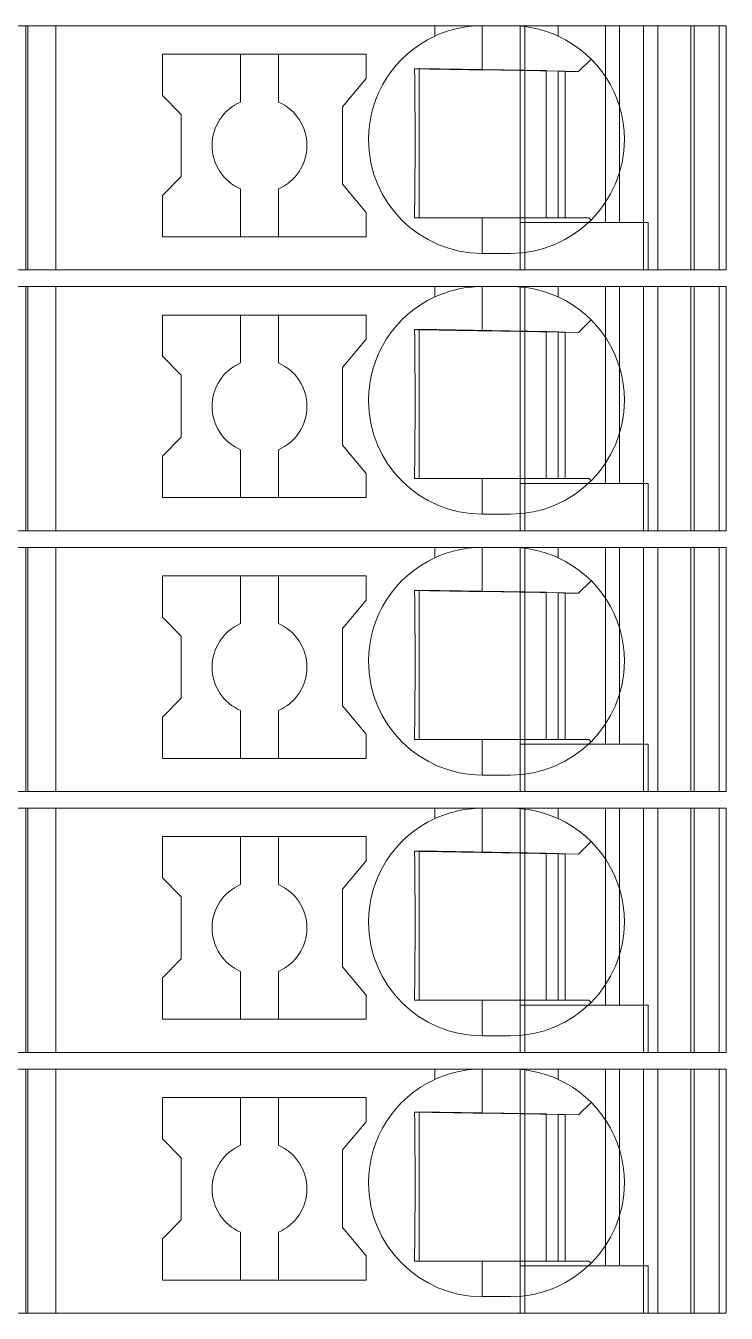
# Model space of a CAD drawing. Header units: millimetres. Extents: x 0 to 1680, y 0 to 1188.
# Drawn here: x 894.37 to 909.15, y 357.65 to 384.8 of the extents above; entities that cross this region are included whole.
import ezdxf
from ezdxf.enums import TextEntityAlignment as Align

# ---------------------------------------------------------------- set-up
doc = ezdxf.new("R2010")
doc.units = ezdxf.units.MM
for name, color, linetype, lineweight in [('EPLAN309', 5, 'Continuous', 5), ('EPLAN493', 5, 'Continuous', 5), ('MAIN-1', 7, 'Continuous', 5), ('MAIN-2', 7, 'Continuous', 5)]:
    doc.layers.add(name, color=color, linetype=linetype, lineweight=lineweight)
doc.styles.add('Tahoma', font='')
doc.styles.get('Tahoma').set_extended_font_data('Tahoma')

# ---------------------------------------------------------------- blocks, each defined once
blk = doc.blocks.new('EPLSYM_LibrarySPECIAL_Symbol12_Variant0_Placement8')
at = {"layer": 'EPLAN309', "lineweight": 13, "ltscale": 16}
blk.add_lwpolyline([(0, -5.15), (68.15, -5.15), (68.15, 0), (0, 0)], close=True, dxfattribs=at)
at = {"layer": 'EPLAN493', "color": 5, "style": 'Tahoma'}
blk.add_attdef('17_20450', text='', height=2.3478, dxfattribs=at).set_placement((0, -21.83478), align=Align.MIDDLE_RIGHT)
blk = doc.blocks.new('EPLSYM_LibrarySPECIAL_Symbol12_Variant0_Placement8_1')
at = {"layer": 'EPLAN309', "lineweight": 13, "ltscale": 16}
blk.add_lwpolyline([(0, -5.15), (68.15, -5.15), (68.15, 0), (0, 0)], close=True, dxfattribs=at)
at = {"layer": 'EPLAN493', "color": 5, "style": 'Tahoma'}
blk.add_attdef('17_20450', text='', height=2.3478, dxfattribs=at).set_placement((0, -21.83478), align=Align.MIDDLE_RIGHT)
blk = doc.blocks.new('EPLSYM_LibrarySPECIAL_Symbol12_Variant0_Placement8_20')
at = {"layer": 'EPLAN309', "lineweight": 13, "ltscale": 16}
blk.add_lwpolyline([(0, -5.15), (68.15, -5.15), (68.15, 0), (0, 0)], close=True, dxfattribs=at)
at = {"layer": 'EPLAN493', "color": 5, "style": 'Tahoma'}
blk.add_attdef('17_20450', text='', height=2.3478, dxfattribs=at).set_placement((0, -21.83478), align=Align.MIDDLE_RIGHT)
blk = doc.blocks.new('EPLSYM_LibrarySPECIAL_Symbol12_Variant0_Placement8_21')
at = {"layer": 'EPLAN309', "lineweight": 13, "ltscale": 16}
blk.add_lwpolyline([(0, -5.15), (68.15, -5.15), (68.15, 0), (0, 0)], close=True, dxfattribs=at)
at = {"layer": 'EPLAN493', "color": 5, "style": 'Tahoma'}
blk.add_attdef('17_20450', text='', height=2.3478, dxfattribs=at).set_placement((0, -21.83478), align=Align.MIDDLE_RIGHT)
blk = doc.blocks.new('EPLSYM_LibrarySPECIAL_Symbol12_Variant0_Placement8_22')
at = {"layer": 'EPLAN309', "lineweight": 13, "ltscale": 16}
blk.add_lwpolyline([(0, -5.15), (68.15, -5.15), (68.15, 0), (0, 0)], close=True, dxfattribs=at)
at = {"layer": 'EPLAN493', "color": 5, "style": 'Tahoma'}
blk.add_attdef('17_20450', text='', height=2.3478, dxfattribs=at).set_placement((0, -21.83478), align=Align.MIDDLE_RIGHT)

msp = doc.modelspace()

# ---------------------------------------------------------------- linework, layer by layer
at = {"layer": 'MAIN-1'}
for p, q in [((895, 384.8), (894.367, 384.8)), ((894.367, 379.65), (894.367, 384.8)), ((895, 384.8), (903, 384.8)), ((895, 379.65), (895, 384.8)), ((903, 384.8), (904, 384.8)), ((903, 384.582), (903, 384.8)), ((903.413, 384.727), (903.347, 384.709)), ((903.481, 384.743), (903.413, 384.727)), ((903.551, 384.758), (903.481, 384.743)), ((903.622, 384.77), (903.551, 384.758)), ((903.696, 384.781), (903.622, 384.77)), ((903.771, 384.789), (903.696, 384.781)), ((903.847, 384.795), (903.771, 384.789)), ((903.923, 384.799), (903.847, 384.795)), ((904, 384.8), (903.923, 384.799)), ((904, 383.868), (904, 384.8)), ((904, 384.8), (904.6, 384.8)), ((904.6, 384.8), (904.677, 384.799)), ((905.6, 384.8), (904.6, 384.8)), ((904.677, 384.799), (904.753, 384.795)), ((904.753, 384.795), (904.829, 384.789)), ((904.829, 384.789), (904.904, 384.781)), ((904.904, 384.781), (904.978, 384.77)), ((904.978, 384.77), (905.049, 384.758)), ((905.049, 384.758), (905.119, 384.743)), ((905.119, 384.743), (905.187, 384.727)), ((905.187, 384.727), (905.253, 384.709)), ((905.6, 384.8), (909, 384.8)), ((905.6, 384.582), (905.6, 384.8)), ((909, 379.65), (909, 384.8)), ((903.052, 384.605), (903, 384.582)), ((903.106, 384.627), (903.052, 384.605)), ((903.163, 384.649), (903.106, 384.627)), ((903.222, 384.67), (903.163, 384.649)), ((903.283, 384.69), (903.222, 384.67)), ((903.347, 384.709), (903.283, 384.69)), ((905.253, 384.709), (905.317, 384.69)), ((905.317, 384.69), (905.378, 384.67)), ((905.378, 384.67), (905.437, 384.649)), ((905.437, 384.649), (905.494, 384.627)), ((905.494, 384.627), (905.548, 384.605)), ((905.548, 384.605), (905.6, 384.582)), ((897.25, 384.2), (897.25, 383.329)), ((897.25, 384.2), (901.55, 384.2)), ((898.9, 384.2), (898.9, 383.192)), ((899.7, 383.192), (899.7, 384.2)), ((901.55, 383.689), (901.55, 384.2)), ((906.033, 383.833), (906.297, 384.097)), ((901.05, 383.093), (901.55, 383.689)), ((902.574, 383.892), (902.574, 383.822)), ((902.635, 383.891), (902.574, 383.892)), ((902.574, 383.822), (902.575, 383.75)), ((902.575, 383.75), (902.576, 383.677)), ((902.576, 383.677), (902.577, 383.603)), ((902.696, 383.89), (902.635, 383.891)), ((902.671, 383.891), (902.671, 380.75)), ((902.759, 383.889), (902.696, 383.89)), ((902.822, 383.888), (902.759, 383.889)), ((902.887, 383.887), (902.822, 383.888)), ((902.953, 383.886), (902.887, 383.887)), ((903.021, 383.885), (902.953, 383.886)), ((903.09, 383.884), (903.021, 383.885)), ((903.16, 383.882), (903.09, 383.884)), ((903.233, 383.881), (903.16, 383.882)), ((903.307, 383.88), (903.233, 383.881)), ((903.385, 383.879), (903.307, 383.88)), ((903.464, 383.877), (903.385, 383.879)), ((903.547, 383.876), (903.464, 383.877)), ((903.632, 383.875), (903.547, 383.876)), ((903.72, 383.873), (903.632, 383.875)), ((903.812, 383.871), (903.72, 383.873)), ((903.905, 383.87), (903.812, 383.871)), ((904, 383.868), (903.905, 383.87)), ((904, 383.868), (906.033, 383.833)), ((905.35, 383.845), (905.35, 380.75)), ((905.6, 380.75), (905.6, 383.84)), ((905.75, 383.838), (905.75, 380.75)), ((902.577, 383.603), (902.577, 383.527)), ((902.577, 383.527), (902.578, 383.449)), ((902.578, 383.449), (902.579, 383.37)), ((902.579, 383.37), (902.58, 383.288)), ((897.65, 382.929), (897.25, 383.329)), ((901.05, 383.093), (901.05, 381.457)), ((902.58, 383.288), (902.58, 383.204)), ((902.58, 383.204), (902.581, 383.117)), ((902.581, 383.117), (902.581, 383.026)), ((897.65, 382.929), (897.65, 381.621)), ((902.581, 383.026), (902.582, 382.932)), ((902.582, 382.932), (902.582, 382.834)), ((902.582, 382.834), (902.583, 382.731)), ((902.583, 382.731), (902.583, 382.624)), ((902.583, 382.624), (902.583, 382.513)), ((902.583, 382.513), (902.583, 382.4)), ((902.583, 382.4), (902.583, 382.279)), ((902.583, 382.279), (902.583, 382.161)), ((902.583, 382.047), (902.582, 381.938)), ((902.583, 382.161), (902.583, 382.047)), ((902.582, 381.834), (902.581, 381.734)), ((902.581, 381.734), (902.581, 381.639)), ((902.582, 381.938), (902.582, 381.834)), ((897.65, 381.621), (897.25, 381.221)), ((902.579, 381.459), (902.578, 381.373)), ((902.58, 381.548), (902.579, 381.459)), ((902.581, 381.639), (902.58, 381.548)), ((897.25, 381.221), (897.25, 380.35)), ((898.9, 381.358), (898.9, 380.35)), ((899.7, 381.358), (899.7, 380.35)), ((901.05, 381.457), (901.55, 380.861)), ((902.577, 381.208), (902.576, 381.129)), ((902.578, 381.29), (902.577, 381.208)), ((902.578, 381.373), (902.578, 381.29)), ((902.575, 381.05), (902.574, 380.974)), ((902.574, 380.974), (902.574, 380.898)), ((902.576, 381.129), (902.575, 381.05)), ((901.55, 380.35), (901.55, 380.861)), ((902.573, 380.824), (902.572, 380.75)), ((902.572, 380.75), (902.633, 380.75)), ((902.574, 380.898), (902.573, 380.824)), ((902.633, 380.75), (902.695, 380.75)), ((902.695, 380.75), (902.759, 380.75)), ((902.759, 380.75), (902.823, 380.75)), ((902.823, 380.75), (902.889, 380.75)), ((902.889, 380.75), (902.955, 380.75)), ((902.955, 380.75), (903.024, 380.75)), ((903.024, 380.75), (903.093, 380.75)), ((903.093, 380.75), (903.165, 380.75)), ((903.165, 380.75), (903.239, 380.75)), ((903.239, 380.75), (903.314, 380.75)), ((903.314, 380.75), (903.392, 380.75)), ((903.392, 380.75), (903.472, 380.75)), ((903.472, 380.75), (903.555, 380.75)), ((903.555, 380.75), (903.64, 380.75)), ((903.64, 380.75), (903.727, 380.75)), ((903.727, 380.75), (903.817, 380.75)), ((903.817, 380.75), (903.908, 380.75)), ((903.908, 380.75), (904, 380.75)), ((904, 380.75), (904, 380)), ((904, 380.75), (906.25, 380.75)), ((906.297, 380.703), (906.25, 380.75)), ((901.55, 380.35), (897.25, 380.35)), ((904.6, 380), (904, 380)), ((895, 379.65), (894.367, 379.65)), ((895, 379.65), (909, 379.65)), ((907.5, 379.65), (907.5, 379.65)), ((895, 379.3), (894.367, 379.3)), ((894.367, 374.15), (894.367, 379.3)), ((895, 379.3), (903, 379.3)), ((895, 374.15), (895, 379.3)), ((903, 379.3), (904, 379.3)), ((903, 379.082), (903, 379.3)), ((903.771, 379.289), (903.696, 379.281)), ((903.847, 379.295), (903.771, 379.289)), ((903.923, 379.299), (903.847, 379.295)), ((904, 379.3), (903.923, 379.299)), ((904, 378.368), (904, 379.3)), ((904, 379.3), (904.6, 379.3)), ((904.6, 379.3), (904.677, 379.299)), ((905.6, 379.3), (904.6, 379.3)), ((904.677, 379.299), (904.753, 379.295)), ((904.753, 379.295), (904.829, 379.289)), ((904.829, 379.289), (904.904, 379.281)), ((905.6, 379.3), (909, 379.3)), ((905.6, 379.082), (905.6, 379.3)), ((909, 374.15), (909, 379.3)), ((903.052, 379.105), (903, 379.082)), ((903.106, 379.127), (903.052, 379.105)), ((903.163, 379.149), (903.106, 379.127)), ((903.222, 379.17), (903.163, 379.149)), ((903.283, 379.19), (903.222, 379.17)), ((903.347, 379.209), (903.283, 379.19)), ((903.413, 379.227), (903.347, 379.209)), ((903.481, 379.243), (903.413, 379.227)), ((903.551, 379.258), (903.481, 379.243)), ((903.622, 379.27), (903.551, 379.258)), ((903.696, 379.281), (903.622, 379.27)), ((904.904, 379.281), (904.978, 379.27)), ((904.978, 379.27), (905.049, 379.258)), ((905.049, 379.258), (905.119, 379.243)), ((905.119, 379.243), (905.187, 379.227)), ((905.187, 379.227), (905.253, 379.209)), ((905.253, 379.209), (905.317, 379.19)), ((905.317, 379.19), (905.378, 379.17)), ((905.378, 379.17), (905.437, 379.149)), ((905.437, 379.149), (905.494, 379.127)), ((905.494, 379.127), (905.548, 379.105)), ((905.548, 379.105), (905.6, 379.082)), ((897.25, 378.7), (897.25, 377.829)), ((897.25, 378.7), (901.55, 378.7)), ((898.9, 378.7), (898.9, 377.692)), ((899.7, 377.692), (899.7, 378.7)), ((901.55, 378.189), (901.55, 378.7)), ((906.033, 378.333), (906.297, 378.597)), ((902.574, 378.392), (902.574, 378.322)), ((902.635, 378.391), (902.574, 378.392)), ((902.574, 378.322), (902.575, 378.25)), ((902.575, 378.25), (902.576, 378.177)), ((902.696, 378.39), (902.635, 378.391)), ((902.671, 378.391), (902.671, 375.25)), ((902.759, 378.389), (902.696, 378.39)), ((902.822, 378.388), (902.759, 378.389)), ((902.887, 378.387), (902.822, 378.388)), ((902.953, 378.386), (902.887, 378.387)), ((903.021, 378.385), (902.953, 378.386)), ((903.09, 378.384), (903.021, 378.385)), ((903.16, 378.382), (903.09, 378.384)), ((903.233, 378.381), (903.16, 378.382)), ((903.307, 378.38), (903.233, 378.381)), ((903.385, 378.379), (903.307, 378.38)), ((903.464, 378.377), (903.385, 378.379)), ((903.547, 378.376), (903.464, 378.377)), ((903.632, 378.375), (903.547, 378.376)), ((903.72, 378.373), (903.632, 378.375)), ((903.812, 378.371), (903.72, 378.373)), ((903.905, 378.37), (903.812, 378.371)), ((904, 378.368), (903.905, 378.37)), ((904, 378.368), (906.033, 378.333)), ((905.35, 378.345), (905.35, 375.25)), ((905.6, 375.25), (905.6, 378.34)), ((905.75, 378.338), (905.75, 375.25)), ((901.05, 377.593), (901.55, 378.189)), ((902.576, 378.177), (902.577, 378.103)), ((902.577, 378.103), (902.577, 378.027)), ((902.577, 378.027), (902.578, 377.949)), ((902.578, 377.949), (902.579, 377.87)), ((897.65, 377.429), (897.25, 377.829)), ((902.579, 377.87), (902.58, 377.788)), ((902.58, 377.788), (902.58, 377.704)), ((902.58, 377.704), (902.581, 377.617)), ((897.65, 377.429), (897.65, 376.121)), ((901.05, 377.593), (901.05, 375.957)), ((902.581, 377.617), (902.581, 377.526)), ((902.581, 377.526), (902.582, 377.432)), ((902.582, 377.432), (902.582, 377.334)), ((902.582, 377.334), (902.583, 377.231)), ((902.583, 377.231), (902.583, 377.124)), ((902.583, 377.124), (902.583, 377.013)), ((902.583, 377.013), (902.583, 376.9)), ((902.583, 376.9), (902.583, 376.779)), ((902.583, 376.779), (902.583, 376.661)), ((902.583, 376.661), (902.583, 376.547)), ((902.582, 376.334), (902.581, 376.234)), ((902.583, 376.547), (902.582, 376.438)), ((902.582, 376.438), (902.582, 376.334)), ((897.65, 376.121), (897.25, 375.721)), ((902.58, 376.048), (902.579, 375.959)), ((902.581, 376.139), (902.58, 376.048)), ((902.581, 376.234), (902.581, 376.139)), ((898.9, 375.858), (898.9, 374.85)), ((899.7, 375.858), (899.7, 374.85)), ((901.05, 375.957), (901.55, 375.361)), ((902.578, 375.79), (902.577, 375.708)), ((902.579, 375.959), (902.578, 375.873)), ((902.578, 375.873), (902.578, 375.79)), ((897.25, 375.721), (897.25, 374.85)), ((902.575, 375.55), (902.574, 375.474)), ((902.576, 375.629), (902.575, 375.55)), ((902.577, 375.708), (902.576, 375.629)), ((901.55, 374.85), (901.55, 375.361)), ((902.573, 375.324), (902.572, 375.25)), ((902.572, 375.25), (902.633, 375.25)), ((902.574, 375.398), (902.573, 375.324)), ((902.574, 375.474), (902.574, 375.398)), ((902.633, 375.25), (902.695, 375.25)), ((902.695, 375.25), (902.759, 375.25)), ((902.759, 375.25), (902.823, 375.25)), ((902.823, 375.25), (902.889, 375.25)), ((902.889, 375.25), (902.955, 375.25)), ((902.955, 375.25), (903.024, 375.25)), ((903.024, 375.25), (903.093, 375.25)), ((903.093, 375.25), (903.165, 375.25)), ((903.165, 375.25), (903.239, 375.25)), ((903.239, 375.25), (903.314, 375.25)), ((903.314, 375.25), (903.392, 375.25)), ((903.392, 375.25), (903.472, 375.25)), ((903.472, 375.25), (903.555, 375.25)), ((903.555, 375.25), (903.64, 375.25)), ((903.64, 375.25), (903.727, 375.25)), ((903.727, 375.25), (903.817, 375.25)), ((903.817, 375.25), (903.908, 375.25)), ((903.908, 375.25), (904, 375.25)), ((904, 375.25), (904, 374.5)), ((904, 375.25), (906.25, 375.25)), ((906.297, 375.203), (906.25, 375.25)), ((901.55, 374.85), (897.25, 374.85)), ((904.6, 374.5), (904, 374.5)), ((895, 374.15), (894.367, 374.15)), ((895, 374.15), (909, 374.15)), ((907.5, 374.15), (907.5, 374.15)), ((895, 373.8), (894.367, 373.8)), ((894.367, 368.65), (894.367, 373.8)), ((895, 373.8), (903, 373.8)), ((895, 368.65), (895, 373.8)), ((903, 373.8), (904, 373.8)), ((903, 373.582), (903, 373.8)), ((903.052, 373.605), (903, 373.582)), ((903.106, 373.627), (903.052, 373.605)), ((903.163, 373.649), (903.106, 373.627)), ((903.222, 373.67), (903.163, 373.649)), ((903.283, 373.69), (903.222, 373.67)), ((903.347, 373.709), (903.283, 373.69)), ((903.413, 373.727), (903.347, 373.709)), ((903.481, 373.743), (903.413, 373.727)), ((903.551, 373.758), (903.481, 373.743)), ((903.622, 373.77), (903.551, 373.758)), ((903.696, 373.781), (903.622, 373.77)), ((903.771, 373.789), (903.696, 373.781)), ((903.847, 373.795), (903.771, 373.789)), ((903.923, 373.799), (903.847, 373.795)), ((904, 373.8), (903.923, 373.799)), ((904, 372.868), (904, 373.8)), ((904, 373.8), (904.6, 373.8)), ((904.6, 373.8), (904.677, 373.799)), ((905.6, 373.8), (904.6, 373.8)), ((904.677, 373.799), (904.753, 373.795)), ((904.753, 373.795), (904.829, 373.789)), ((904.829, 373.789), (904.904, 373.781)), ((904.904, 373.781), (904.978, 373.77)), ((904.978, 373.77), (905.049, 373.758)), ((905.049, 373.758), (905.119, 373.743)), ((905.119, 373.743), (905.187, 373.727)), ((905.187, 373.727), (905.253, 373.709)), ((905.253, 373.709), (905.317, 373.69)), ((905.317, 373.69), (905.378, 373.67)), ((905.378, 373.67), (905.437, 373.649)), ((905.437, 373.649), (905.494, 373.627)), ((905.494, 373.627), (905.548, 373.605)), ((905.548, 373.605), (905.6, 373.582)), ((905.6, 373.8), (909, 373.8)), ((905.6, 373.582), (905.6, 373.8)), ((909, 368.65), (909, 373.8)), ((897.25, 373.2), (897.25, 372.329)), ((897.25, 373.2), (901.55, 373.2)), ((898.9, 373.2), (898.9, 372.192)), ((899.7, 372.192), (899.7, 373.2)), ((901.55, 372.689), (901.55, 373.2)), ((906.033, 372.833), (906.297, 373.097)), ((902.574, 372.892), (902.574, 372.822)), ((902.635, 372.891), (902.574, 372.892)), ((902.574, 372.822), (902.575, 372.75)), ((902.696, 372.89), (902.635, 372.891)), ((902.671, 372.891), (902.671, 369.75)), ((902.759, 372.889), (902.696, 372.89)), ((902.822, 372.888), (902.759, 372.889)), ((902.887, 372.887), (902.822, 372.888)), ((902.953, 372.886), (902.887, 372.887)), ((903.021, 372.885), (902.953, 372.886)), ((903.09, 372.884), (903.021, 372.885)), ((903.16, 372.882), (903.09, 372.884)), ((903.233, 372.881), (903.16, 372.882)), ((903.307, 372.88), (903.233, 372.881)), ((903.385, 372.879), (903.307, 372.88)), ((903.464, 372.877), (903.385, 372.879)), ((903.547, 372.876), (903.464, 372.877)), ((903.632, 372.875), (903.547, 372.876)), ((903.72, 372.873), (903.632, 372.875)), ((903.812, 372.871), (903.72, 372.873)), ((903.905, 372.87), (903.812, 372.871)), ((904, 372.868), (903.905, 372.87)), ((904, 372.868), (906.033, 372.833)), ((905.35, 372.845), (905.35, 369.75)), ((905.6, 369.75), (905.6, 372.84)), ((905.75, 372.838), (905.75, 369.75)), ((901.05, 372.093), (901.55, 372.689)), ((902.575, 372.75), (902.576, 372.677)), ((902.576, 372.677), (902.577, 372.603)), ((902.577, 372.603), (902.577, 372.527)), ((902.577, 372.527), (902.578, 372.449)), ((897.65, 371.929), (897.25, 372.329)), ((902.578, 372.449), (902.579, 372.37)), ((902.579, 372.37), (902.58, 372.288)), ((902.58, 372.288), (902.58, 372.204)), ((901.05, 372.093), (901.05, 370.457)), ((902.58, 372.204), (902.581, 372.117)), ((902.581, 372.117), (902.581, 372.026)), ((902.581, 372.026), (902.582, 371.932)), ((897.65, 371.929), (897.65, 370.621)), ((902.582, 371.932), (902.582, 371.834)), ((902.582, 371.834), (902.583, 371.731)), ((902.583, 371.731), (902.583, 371.624)), ((902.583, 371.624), (902.583, 371.513)), ((902.583, 371.513), (902.583, 371.4)), ((902.583, 371.4), (902.583, 371.279)), ((902.583, 371.279), (902.583, 371.161)), ((902.583, 371.161), (902.583, 371.047)), ((902.583, 371.047), (902.582, 370.938)), ((902.582, 370.938), (902.582, 370.834)), ((897.65, 370.621), (897.25, 370.221)), ((902.581, 370.639), (902.58, 370.548)), ((902.582, 370.834), (902.581, 370.734)), ((902.581, 370.734), (902.581, 370.639)), ((898.9, 370.358), (898.9, 369.35)), ((899.7, 370.358), (899.7, 369.35)), ((901.05, 370.457), (901.55, 369.861)), ((902.579, 370.459), (902.578, 370.373)), ((902.578, 370.373), (902.578, 370.29)), ((902.58, 370.548), (902.579, 370.459)), ((897.25, 370.221), (897.25, 369.35)), ((902.576, 370.129), (902.575, 370.05)), ((902.577, 370.208), (902.576, 370.129)), ((902.578, 370.29), (902.577, 370.208)), ((901.55, 369.35), (901.55, 369.861)), ((902.573, 369.824), (902.572, 369.75)), ((902.574, 369.898), (902.573, 369.824)), ((902.575, 370.05), (902.574, 369.974)), ((902.574, 369.974), (902.574, 369.898)), ((902.572, 369.75), (902.633, 369.75)), ((902.633, 369.75), (902.695, 369.75)), ((902.695, 369.75), (902.759, 369.75)), ((902.759, 369.75), (902.823, 369.75)), ((902.823, 369.75), (902.889, 369.75)), ((902.889, 369.75), (902.955, 369.75)), ((902.955, 369.75), (903.024, 369.75)), ((903.024, 369.75), (903.093, 369.75)), ((903.093, 369.75), (903.165, 369.75)), ((903.165, 369.75), (903.239, 369.75)), ((903.239, 369.75), (903.314, 369.75)), ((903.314, 369.75), (903.392, 369.75)), ((903.392, 369.75), (903.472, 369.75)), ((903.472, 369.75), (903.555, 369.75)), ((903.555, 369.75), (903.64, 369.75)), ((903.64, 369.75), (903.727, 369.75)), ((903.727, 369.75), (903.817, 369.75)), ((903.817, 369.75), (903.908, 369.75)), ((903.908, 369.75), (904, 369.75)), ((904, 369.75), (904, 369)), ((904, 369.75), (906.25, 369.75)), ((906.297, 369.703), (906.25, 369.75)), ((901.55, 369.35), (897.25, 369.35)), ((904.6, 369), (904, 369)), ((895, 368.65), (894.367, 368.65)), ((895, 368.65), (909, 368.65)), ((907.5, 368.65), (907.5, 368.65)), ((895, 368.3), (894.367, 368.3)), ((894.367, 363.15), (894.367, 368.3)), ((895, 368.3), (903, 368.3)), ((895, 363.15), (895, 368.3)), ((903, 368.3), (904, 368.3)), ((903, 368.082), (903, 368.3)), ((903.222, 368.17), (903.163, 368.149)), ((903.283, 368.19), (903.222, 368.17)), ((903.347, 368.209), (903.283, 368.19)), ((903.413, 368.227), (903.347, 368.209)), ((903.481, 368.243), (903.413, 368.227)), ((903.551, 368.258), (903.481, 368.243)), ((903.622, 368.27), (903.551, 368.258)), ((903.696, 368.281), (903.622, 368.27)), ((903.771, 368.289), (903.696, 368.281)), ((903.847, 368.295), (903.771, 368.289)), ((903.923, 368.299), (903.847, 368.295)), ((904, 368.3), (903.923, 368.299)), ((904, 367.368), (904, 368.3)), ((904, 368.3), (904.6, 368.3)), ((904.6, 368.3), (904.677, 368.299)), ((905.6, 368.3), (904.6, 368.3)), ((904.677, 368.299), (904.753, 368.295)), ((904.753, 368.295), (904.829, 368.289)), ((904.829, 368.289), (904.904, 368.281)), ((904.904, 368.281), (904.978, 368.27)), ((904.978, 368.27), (905.049, 368.258)), ((905.049, 368.258), (905.119, 368.243)), ((905.119, 368.243), (905.187, 368.227)), ((905.187, 368.227), (905.253, 368.209)), ((905.253, 368.209), (905.317, 368.19)), ((905.317, 368.19), (905.378, 368.17)), ((905.378, 368.17), (905.437, 368.149)), ((905.6, 368.3), (909, 368.3)), ((905.6, 368.082), (905.6, 368.3)), ((909, 363.15), (909, 368.3)), ((903.052, 368.105), (903, 368.082)), ((903.106, 368.127), (903.052, 368.105)), ((903.163, 368.149), (903.106, 368.127)), ((905.437, 368.149), (905.494, 368.127)), ((905.494, 368.127), (905.548, 368.105)), ((905.548, 368.105), (905.6, 368.082)), ((897.25, 367.7), (897.25, 366.829)), ((897.25, 367.7), (901.55, 367.7)), ((898.9, 367.7), (898.9, 366.692)), ((899.7, 366.692), (899.7, 367.7)), ((901.55, 367.189), (901.55, 367.7)), ((902.574, 367.392), (902.574, 367.322)), ((902.635, 367.391), (902.574, 367.392)), ((902.696, 367.39), (902.635, 367.391)), ((902.671, 367.391), (902.671, 364.25)), ((902.759, 367.389), (902.696, 367.39)), ((902.822, 367.388), (902.759, 367.389)), ((902.887, 367.387), (902.822, 367.388)), ((902.953, 367.386), (902.887, 367.387)), ((903.021, 367.385), (902.953, 367.386)), ((903.09, 367.384), (903.021, 367.385)), ((903.16, 367.382), (903.09, 367.384)), ((903.233, 367.381), (903.16, 367.382)), ((903.307, 367.38), (903.233, 367.381)), ((903.385, 367.379), (903.307, 367.38)), ((903.464, 367.377), (903.385, 367.379)), ((903.547, 367.376), (903.464, 367.377)), ((903.632, 367.375), (903.547, 367.376)), ((903.72, 367.373), (903.632, 367.375)), ((903.812, 367.371), (903.72, 367.373)), ((903.905, 367.37), (903.812, 367.371)), ((904, 367.368), (903.905, 367.37)), ((904, 367.368), (906.033, 367.333)), ((905.35, 367.345), (905.35, 364.25)), ((905.6, 364.25), (905.6, 367.34)), ((906.033, 367.333), (906.297, 367.597)), ((901.05, 366.593), (901.55, 367.189)), ((902.574, 367.322), (902.575, 367.25)), ((902.575, 367.25), (902.576, 367.177)), ((902.576, 367.177), (902.577, 367.103)), ((902.577, 367.103), (902.577, 367.027)), ((905.75, 367.338), (905.75, 364.25)), ((897.65, 366.429), (897.25, 366.829)), ((902.577, 367.027), (902.578, 366.949)), ((902.578, 366.949), (902.579, 366.87)), ((902.579, 366.87), (902.58, 366.788)), ((901.05, 366.593), (901.05, 364.957)), ((902.58, 366.788), (902.58, 366.704)), ((902.58, 366.704), (902.581, 366.617)), ((902.581, 366.617), (902.581, 366.526)), ((902.581, 366.526), (902.582, 366.432)), ((897.65, 366.429), (897.65, 365.121)), ((902.582, 366.432), (902.582, 366.334)), ((902.582, 366.334), (902.583, 366.231)), ((902.583, 366.231), (902.583, 366.124)), ((902.583, 366.124), (902.583, 366.013)), ((902.583, 366.013), (902.583, 365.9)), ((902.583, 365.9), (902.583, 365.779)), ((902.583, 365.779), (902.583, 365.661)), ((902.583, 365.547), (902.582, 365.438)), ((902.583, 365.661), (902.583, 365.547)), ((902.582, 365.334), (902.581, 365.234)), ((902.581, 365.234), (902.581, 365.139)), ((902.582, 365.438), (902.582, 365.334)), ((897.65, 365.121), (897.25, 364.721)), ((901.05, 364.957), (901.55, 364.361)), ((902.579, 364.959), (902.578, 364.873)), ((902.58, 365.048), (902.579, 364.959)), ((902.581, 365.139), (902.58, 365.048)), ((897.25, 364.721), (897.25, 363.85)), ((898.9, 364.858), (898.9, 363.85)), ((899.7, 364.858), (899.7, 363.85)), ((902.576, 364.629), (902.575, 364.55)), ((902.577, 364.708), (902.576, 364.629)), ((902.578, 364.79), (902.577, 364.708)), ((902.578, 364.873), (902.578, 364.79)), ((901.55, 363.85), (901.55, 364.361)), ((902.574, 364.398), (902.573, 364.324)), ((902.575, 364.55), (902.574, 364.474)), ((902.574, 364.474), (902.574, 364.398)), ((902.573, 364.324), (902.572, 364.25)), ((902.572, 364.25), (902.633, 364.25)), ((902.633, 364.25), (902.695, 364.25)), ((902.695, 364.25), (902.759, 364.25)), ((902.759, 364.25), (902.823, 364.25)), ((902.823, 364.25), (902.889, 364.25)), ((902.889, 364.25), (902.955, 364.25)), ((902.955, 364.25), (903.024, 364.25)), ((903.024, 364.25), (903.093, 364.25)), ((903.093, 364.25), (903.165, 364.25)), ((903.165, 364.25), (903.239, 364.25)), ((903.239, 364.25), (903.314, 364.25)), ((903.314, 364.25), (903.392, 364.25)), ((903.392, 364.25), (903.472, 364.25)), ((903.472, 364.25), (903.555, 364.25)), ((903.555, 364.25), (903.64, 364.25)), ((903.64, 364.25), (903.727, 364.25)), ((903.727, 364.25), (903.817, 364.25)), ((903.817, 364.25), (903.908, 364.25)), ((903.908, 364.25), (904, 364.25)), ((904, 364.25), (904, 363.5)), ((904, 364.25), (906.25, 364.25)), ((906.297, 364.203), (906.25, 364.25)), ((901.55, 363.85), (897.25, 363.85)), ((904.6, 363.5), (904, 363.5)), ((895, 363.15), (894.367, 363.15)), ((895, 363.15), (909, 363.15)), ((907.5, 363.15), (907.5, 363.15)), ((895, 362.8), (894.367, 362.8)), ((894.367, 357.65), (894.367, 362.8)), ((895, 362.8), (903, 362.8)), ((895, 357.65), (895, 362.8)), ((903, 362.8), (904, 362.8)), ((903, 362.582), (903, 362.8)), ((903.413, 362.727), (903.347, 362.709)), ((903.481, 362.743), (903.413, 362.727)), ((903.551, 362.758), (903.481, 362.743)), ((903.622, 362.77), (903.551, 362.758)), ((903.696, 362.781), (903.622, 362.77)), ((903.771, 362.789), (903.696, 362.781)), ((903.847, 362.795), (903.771, 362.789)), ((903.923, 362.799), (903.847, 362.795)), ((904, 362.8), (903.923, 362.799)), ((904, 361.868), (904, 362.8)), ((904, 362.8), (904.6, 362.8)), ((904.6, 362.8), (904.677, 362.799)), ((905.6, 362.8), (904.6, 362.8)), ((904.677, 362.799), (904.753, 362.795)), ((904.753, 362.795), (904.829, 362.789)), ((904.829, 362.789), (904.904, 362.781)), ((904.904, 362.781), (904.978, 362.77)), ((904.978, 362.77), (905.049, 362.758)), ((905.049, 362.758), (905.119, 362.743)), ((905.119, 362.743), (905.187, 362.727)), ((905.187, 362.727), (905.253, 362.709)), ((905.6, 362.8), (909, 362.8)), ((905.6, 362.582), (905.6, 362.8)), ((909, 357.65), (909, 362.8)), ((903.052, 362.605), (903, 362.582)), ((903.106, 362.627), (903.052, 362.605)), ((903.163, 362.649), (903.106, 362.627)), ((903.222, 362.67), (903.163, 362.649)), ((903.283, 362.69), (903.222, 362.67)), ((903.347, 362.709), (903.283, 362.69)), ((905.253, 362.709), (905.317, 362.69)), ((905.317, 362.69), (905.378, 362.67)), ((905.378, 362.67), (905.437, 362.649)), ((905.437, 362.649), (905.494, 362.627)), ((905.494, 362.627), (905.548, 362.605)), ((905.548, 362.605), (905.6, 362.582)), ((897.25, 362.2), (897.25, 361.329)), ((897.25, 362.2), (901.55, 362.2)), ((898.9, 362.2), (898.9, 361.192)), ((899.7, 361.192), (899.7, 362.2)), ((901.55, 361.689), (901.55, 362.2)), ((906.033, 361.833), (906.297, 362.097)), ((901.05, 361.093), (901.55, 361.689)), ((902.574, 361.892), (902.574, 361.822)), ((902.635, 361.891), (902.574, 361.892)), ((902.574, 361.822), (902.575, 361.75)), ((902.575, 361.75), (902.576, 361.677)), ((902.576, 361.677), (902.577, 361.603)), ((902.696, 361.89), (902.635, 361.891)), ((902.671, 361.891), (902.671, 358.75)), ((902.759, 361.889), (902.696, 361.89)), ((902.822, 361.888), (902.759, 361.889)), ((902.887, 361.887), (902.822, 361.888)), ((902.953, 361.886), (902.887, 361.887)), ((903.021, 361.885), (902.953, 361.886)), ((903.09, 361.884), (903.021, 361.885)), ((903.16, 361.882), (903.09, 361.884)), ((903.233, 361.881), (903.16, 361.882)), ((903.307, 361.88), (903.233, 361.881)), ((903.385, 361.879), (903.307, 361.88)), ((903.464, 361.877), (903.385, 361.879)), ((903.547, 361.876), (903.464, 361.877)), ((903.632, 361.875), (903.547, 361.876)), ((903.72, 361.873), (903.632, 361.875)), ((903.812, 361.871), (903.72, 361.873)), ((903.905, 361.87), (903.812, 361.871)), ((904, 361.868), (903.905, 361.87)), ((904, 361.868), (906.033, 361.833)), ((905.35, 361.845), (905.35, 358.75)), ((905.6, 358.75), (905.6, 361.84)), ((905.75, 361.838), (905.75, 358.75)), ((902.577, 361.603), (902.577, 361.527)), ((902.577, 361.527), (902.578, 361.449)), ((902.578, 361.449), (902.579, 361.37)), ((902.579, 361.37), (902.58, 361.288)), ((897.65, 360.929), (897.25, 361.329)), ((902.58, 361.288), (902.58, 361.204)), ((902.58, 361.204), (902.581, 361.117)), ((902.581, 361.117), (902.581, 361.026)), ((897.65, 360.929), (897.65, 359.621)), ((901.05, 361.093), (901.05, 359.457)), ((902.581, 361.026), (902.582, 360.932)), ((902.582, 360.932), (902.582, 360.834)), ((902.582, 360.834), (902.583, 360.731)), ((902.583, 360.731), (902.583, 360.624)), ((902.583, 360.624), (902.583, 360.513)), ((902.583, 360.513), (902.583, 360.4)), ((902.583, 360.4), (902.583, 360.279)), ((902.583, 360.047), (902.582, 359.938)), ((902.583, 360.279), (902.583, 360.161)), ((902.583, 360.161), (902.583, 360.047)), ((902.582, 359.834), (902.581, 359.734)), ((902.582, 359.938), (902.582, 359.834)), ((897.65, 359.621), (897.25, 359.221)), ((902.58, 359.548), (902.579, 359.459)), ((902.581, 359.639), (902.58, 359.548)), ((902.581, 359.734), (902.581, 359.639)), ((897.25, 359.221), (897.25, 358.35)), ((898.9, 359.358), (898.9, 358.35)), ((899.7, 359.358), (899.7, 358.35)), ((901.05, 359.457), (901.55, 358.861)), ((902.577, 359.208), (902.576, 359.129)), ((902.578, 359.29), (902.577, 359.208)), ((902.579, 359.459), (902.578, 359.373)), ((902.578, 359.373), (902.578, 359.29)), ((902.575, 359.05), (902.574, 358.974)), ((902.574, 358.974), (902.574, 358.898)), ((902.576, 359.129), (902.575, 359.05)), ((901.55, 358.35), (901.55, 358.861)), ((902.573, 358.824), (902.572, 358.75)), ((902.572, 358.75), (902.633, 358.75)), ((902.574, 358.898), (902.573, 358.824)), ((902.633, 358.75), (902.695, 358.75)), ((902.695, 358.75), (902.759, 358.75)), ((902.759, 358.75), (902.823, 358.75)), ((902.823, 358.75), (902.889, 358.75)), ((902.889, 358.75), (902.955, 358.75)), ((902.955, 358.75), (903.024, 358.75)), ((903.024, 358.75), (903.093, 358.75)), ((903.093, 358.75), (903.165, 358.75)), ((903.165, 358.75), (903.239, 358.75)), ((903.239, 358.75), (903.314, 358.75)), ((903.314, 358.75), (903.392, 358.75)), ((903.392, 358.75), (903.472, 358.75)), ((903.472, 358.75), (903.555, 358.75)), ((903.555, 358.75), (903.64, 358.75)), ((903.64, 358.75), (903.727, 358.75)), ((903.727, 358.75), (903.817, 358.75)), ((903.817, 358.75), (903.908, 358.75)), ((903.908, 358.75), (904, 358.75)), ((904, 358.75), (904, 358)), ((904, 358.75), (906.25, 358.75)), ((906.297, 358.703), (906.25, 358.75)), ((901.55, 358.35), (897.25, 358.35)), ((904.6, 358), (904, 358)), ((895, 357.65), (894.367, 357.65)), ((895, 357.65), (909, 357.65)), ((907.5, 357.65), (907.5, 357.65))]:
    msp.add_line(p, q, dxfattribs=at)
for centre, radius, start, end in [((904, 382.4), 2.4, 114.6244, 180), ((904.6, 382.4), 2.4, 0, 65.3756), ((899.3, 382.275), 1, 113.5782, 180), ((899.3, 382.275), 1, 0, 66.4218), ((899.3, 382.275), 1, 180, 246.4218), ((899.3, 382.275), 1, 293.5782, 0), ((904, 382.4), 2.4, 180, 270), ((904.6, 382.4), 2.4, 270, 0), ((904, 376.9), 2.4, 114.6244, 180), ((904.6, 376.9), 2.4, 0, 65.3756), ((899.3, 376.775), 1, 113.5782, 180), ((899.3, 376.775), 1, 0, 66.4218), ((904, 376.9), 2.4, 180, 270), ((904.6, 376.9), 2.4, 270, 0), ((899.3, 376.775), 1, 180, 246.4218), ((899.3, 376.775), 1, 293.5782, 0), ((904, 371.4), 2.4, 114.6244, 180), ((904.6, 371.4), 2.4, 0, 65.3756), ((899.3, 371.275), 1, 113.5782, 180), ((899.3, 371.275), 1, 0, 66.4218), ((899.3, 371.275), 1, 180, 246.4218), ((899.3, 371.275), 1, 293.5782, 0), ((904, 371.4), 2.4, 180, 270), ((904.6, 371.4), 2.4, 270, 0), ((904, 365.9), 2.4, 114.6244, 180), ((904.6, 365.9), 2.4, 0, 65.3756), ((899.3, 365.775), 1, 113.5782, 180), ((899.3, 365.775), 1, 0, 66.4218), ((899.3, 365.775), 1, 180, 246.4218), ((899.3, 365.775), 1, 293.5782, 0), ((904, 365.9), 2.4, 180, 270), ((904.6, 365.9), 2.4, 270, 0), ((904, 360.4), 2.4, 114.6244, 180), ((904.6, 360.4), 2.4, 0, 65.3756), ((899.3, 360.275), 1, 113.5782, 180), ((899.3, 360.275), 1, 0, 66.4218), ((904, 360.4), 2.4, 180, 270), ((904.6, 360.4), 2.4, 270, 0), ((899.3, 360.275), 1, 180, 246.4218), ((899.3, 360.275), 1, 293.5782, 0)]:
    msp.add_arc(centre, radius, start, end, dxfattribs=at)
at = {"layer": 'MAIN-2'}
for p, q in [((894.414, 384.8), (894.414, 379.65)), ((904.8, 384.8), (904.8, 379.65)), ((904.898, 384.8), (904.898, 379.65)), ((906.6, 384.8), (906.6, 380.65)), ((906.9, 380.65), (906.9, 384.8)), ((907.4, 384.8), (907.4, 379.65)), ((907.709, 379.65), (907.709, 384.8)), ((908.4, 379.65), (908.4, 384.8)), ((908.47, 384.8), (908.47, 379.65)), ((902.671, 383.9), (902.574, 383.892)), ((902.671, 383.9), (902.671, 383.891)), ((905.35, 383.853), (902.671, 383.9)), ((905.35, 383.848), (905.35, 383.853)), ((905.6, 383.843), (905.35, 383.848)), ((905.35, 383.848), (905.35, 383.845)), ((905.6, 383.843), (905.6, 383.842)), ((905.75, 383.839), (905.6, 383.842)), ((905.6, 383.84), (905.6, 383.842)), ((905.75, 383.838), (905.75, 383.839)), ((905.75, 383.838), (906.033, 383.833)), ((905.75, 383.838), (905.75, 383.838)), ((904.8, 380.65), (907.5, 380.65)), ((905.35, 380.75), (905.35, 380.75)), ((905.6, 380.75), (905.6, 380.75)), ((906.297, 380.703), (906.297, 380.703)), ((907.5, 379.65), (907.5, 380.65)), ((894.414, 379.3), (894.414, 374.15)), ((904.8, 379.3), (904.8, 374.15)), ((904.898, 379.3), (904.898, 374.15)), ((906.6, 379.3), (906.6, 375.15)), ((906.9, 375.15), (906.9, 379.3)), ((907.4, 379.3), (907.4, 374.15)), ((907.709, 374.15), (907.709, 379.3)), ((908.4, 374.15), (908.4, 379.3)), ((908.47, 379.3), (908.47, 374.15)), ((902.671, 378.4), (902.574, 378.392)), ((902.671, 378.4), (902.671, 378.391)), ((905.35, 378.353), (902.671, 378.4)), ((905.35, 378.348), (905.35, 378.353)), ((905.6, 378.343), (905.35, 378.348)), ((905.35, 378.348), (905.35, 378.345)), ((905.6, 378.343), (905.6, 378.342)), ((905.75, 378.339), (905.6, 378.342)), ((905.6, 378.34), (905.6, 378.342)), ((905.75, 378.338), (905.75, 378.339)), ((905.75, 378.338), (906.033, 378.333)), ((905.75, 378.338), (905.75, 378.338)), ((905.35, 375.25), (905.35, 375.25)), ((905.6, 375.25), (905.6, 375.25)), ((904.8, 375.15), (907.5, 375.15)), ((906.297, 375.203), (906.297, 375.203)), ((907.5, 374.15), (907.5, 375.15)), ((894.414, 373.8), (894.414, 368.65)), ((904.8, 373.8), (904.8, 368.65)), ((904.898, 373.8), (904.898, 368.65)), ((906.6, 373.8), (906.6, 369.65)), ((906.9, 369.65), (906.9, 373.8)), ((907.4, 373.8), (907.4, 368.65)), ((907.709, 368.65), (907.709, 373.8)), ((908.4, 368.65), (908.4, 373.8)), ((908.47, 373.8), (908.47, 368.65)), ((902.671, 372.9), (902.574, 372.892)), ((902.671, 372.9), (902.671, 372.891)), ((905.35, 372.853), (902.671, 372.9)), ((905.35, 372.848), (905.35, 372.853)), ((905.6, 372.843), (905.35, 372.848)), ((905.35, 372.848), (905.35, 372.845)), ((905.6, 372.843), (905.6, 372.842)), ((905.75, 372.839), (905.6, 372.842)), ((905.6, 372.84), (905.6, 372.842)), ((905.75, 372.838), (905.75, 372.839)), ((905.75, 372.838), (906.033, 372.833)), ((905.75, 372.838), (905.75, 372.838)), ((904.8, 369.65), (907.5, 369.65)), ((905.35, 369.75), (905.35, 369.75)), ((905.6, 369.75), (905.6, 369.75)), ((906.297, 369.703), (906.297, 369.703)), ((907.5, 368.65), (907.5, 369.65)), ((894.414, 368.3), (894.414, 363.15)), ((904.8, 368.3), (904.8, 363.15)), ((904.898, 368.3), (904.898, 363.15)), ((906.6, 368.3), (906.6, 364.15)), ((906.9, 364.15), (906.9, 368.3)), ((907.4, 368.3), (907.4, 363.15)), ((907.709, 363.15), (907.709, 368.3)), ((908.4, 363.15), (908.4, 368.3)), ((908.47, 368.3), (908.47, 363.15)), ((902.671, 367.4), (902.574, 367.392)), ((902.671, 367.4), (902.671, 367.391)), ((905.35, 367.353), (902.671, 367.4)), ((905.35, 367.348), (905.35, 367.353)), ((905.6, 367.343), (905.35, 367.348)), ((905.35, 367.348), (905.35, 367.345)), ((905.6, 367.343), (905.6, 367.342)), ((905.75, 367.339), (905.6, 367.342)), ((905.6, 367.34), (905.6, 367.342)), ((905.75, 367.338), (905.75, 367.339)), ((905.75, 367.338), (906.033, 367.333)), ((905.75, 367.338), (905.75, 367.338)), ((904.8, 364.15), (907.5, 364.15)), ((905.35, 364.25), (905.35, 364.25)), ((905.6, 364.25), (905.6, 364.25)), ((906.297, 364.203), (906.297, 364.203)), ((907.5, 363.15), (907.5, 364.15)), ((894.414, 362.8), (894.414, 357.65)), ((904.8, 362.8), (904.8, 357.65)), ((904.898, 362.8), (904.898, 357.65)), ((906.6, 362.8), (906.6, 358.65)), ((906.9, 358.65), (906.9, 362.8)), ((907.4, 362.8), (907.4, 357.65)), ((907.709, 357.65), (907.709, 362.8)), ((908.4, 357.65), (908.4, 362.8)), ((908.47, 362.8), (908.47, 357.65)), ((902.671, 361.9), (902.574, 361.892)), ((902.671, 361.9), (902.671, 361.891)), ((905.35, 361.853), (902.671, 361.9)), ((905.35, 361.848), (905.35, 361.853)), ((905.6, 361.843), (905.35, 361.848)), ((905.35, 361.848), (905.35, 361.845)), ((905.6, 361.843), (905.6, 361.842)), ((905.75, 361.839), (905.6, 361.842)), ((905.6, 361.84), (905.6, 361.842)), ((905.75, 361.838), (905.75, 361.839)), ((905.75, 361.838), (906.033, 361.833)), ((905.75, 361.838), (905.75, 361.838)), ((905.35, 358.75), (905.35, 358.75)), ((905.6, 358.75), (905.6, 358.75)), ((906.297, 358.703), (906.297, 358.703)), ((904.8, 358.65), (907.5, 358.65)), ((907.5, 357.65), (907.5, 358.65))]:
    msp.add_line(p, q, dxfattribs=at)

# ---------------------------------------------------------------- block references
for name, p in [('EPLSYM_LibrarySPECIAL_Symbol12_Variant0_Placement8_21', (841, 384.8)), ('EPLSYM_LibrarySPECIAL_Symbol12_Variant0_Placement8_22', (841, 379.3)), ('EPLSYM_LibrarySPECIAL_Symbol12_Variant0_Placement8_20', (841, 373.8)), ('EPLSYM_LibrarySPECIAL_Symbol12_Variant0_Placement8', (841, 368.3)), ('EPLSYM_LibrarySPECIAL_Symbol12_Variant0_Placement8_1', (841, 362.8))]:
    msp.add_blockref(name, p)

doc.saveas('drawing.dxf')
